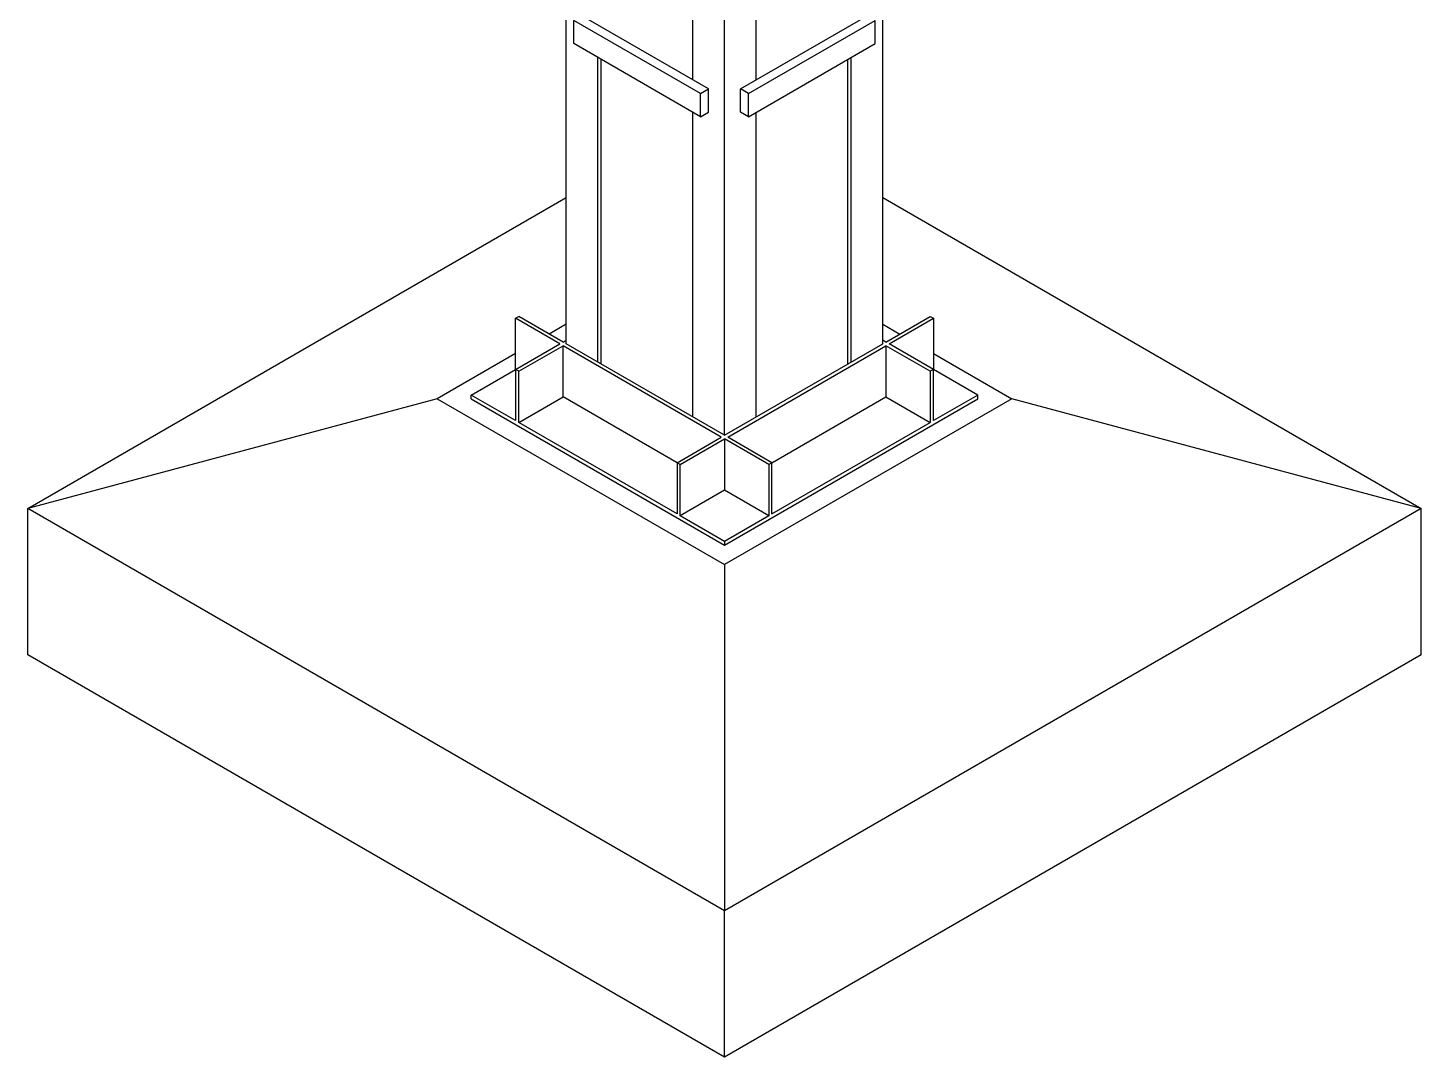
# Model space of a CAD drawing. Header units: millimetres. Extents: x 357 to 945, y 547 to 720.
# Drawn here: x 592.525 to 594.08, y 656.718 to 657.867 of the extents above; entities that cross this region are included whole.
import ezdxf

# ---------------------------------------------------------------- set-up
doc = ezdxf.new("R2010")
doc.units = ezdxf.units.MM
doc.layers.add('PLANTA-VIS', color=7, linetype='Continuous')

msp = doc.modelspace()

# ---------------------------------------------------------------- linework, layer by layer
at = {"layer": 'PLANTA-VIS', "extrusion": (6.79673e-13, 0.816497, 0.57735)}
for p, q in [((593.47923, 657.51439), (593.47923, 660.59348)), ((593.30245, 657.41233), (593.30245, 660.49142)), ((593.12567, 657.51439), (593.12567, 660.46988)), ((593.26709, 657.80909), (593.26709, 658.16472)), ((593.3378, 657.80909), (593.3378, 658.16472)), ((593.28474, 657.7989), (593.14332, 657.88055)), ((593.32016, 657.7989), (593.46158, 657.88055)), ((593.27576, 657.79372), (593.13433, 657.87537)), ((593.13433, 657.84945), (593.13433, 657.87537)), ((593.32914, 657.79372), (593.47056, 657.87537)), ((593.47056, 657.84945), (593.47056, 657.87537)), ((593.27576, 657.7678), (593.13433, 657.84945)), ((593.32914, 657.7678), (593.47056, 657.84945)), ((593.16103, 657.49398), (593.16103, 657.83403)), ((593.16456, 657.49194), (593.16456, 657.83199)), ((593.44034, 657.49194), (593.44034, 657.83199)), ((593.44387, 657.49398), (593.44387, 657.83403)), ((593.27576, 657.79372), (593.28474, 657.7989)), ((593.27576, 657.7678), (593.27576, 657.79372)), ((593.28474, 657.77298), (593.28474, 657.7989)), ((593.32914, 657.79372), (593.32016, 657.7989)), ((593.32016, 657.77298), (593.32016, 657.7989)), ((593.32914, 657.7678), (593.32914, 657.79372)), ((593.26709, 657.43274), (593.26709, 657.7728)), ((593.27576, 657.7678), (593.28474, 657.77298)), ((593.32914, 657.7678), (593.32016, 657.77298)), ((593.3378, 657.43274), (593.3378, 657.7728)), ((592.52463, 657.33068), (593.12567, 657.67769)), ((593.47923, 657.67769), (594.08027, 657.33068)), ((593.0691, 657.54297), (593.07264, 657.54501)), ((593.1186, 657.51439), (593.0691, 657.54297)), ((593.0691, 657.48582), (593.0691, 657.54297)), ((593.12214, 657.51643), (593.07264, 657.54501)), ((593.12567, 657.53626), (593.10674, 657.52532)), ((593.47923, 657.53626), (593.49816, 657.52532)), ((593.48276, 657.51643), (593.53226, 657.54501)), ((593.4863, 657.51439), (593.53579, 657.54297)), ((593.53226, 657.54501), (593.53579, 657.54297)), ((593.53579, 657.54297), (593.53579, 657.48582)), ((593.0691, 657.48582), (593.1186, 657.51439)), ((593.07264, 657.48377), (593.12214, 657.51235)), ((593.12214, 657.51643), (593.12567, 657.51847)), ((593.29891, 657.41029), (593.12214, 657.51235)), ((593.12214, 657.4552), (593.12214, 657.51235)), ((593.30245, 657.41233), (593.12567, 657.51439)), ((593.30245, 657.41233), (593.47923, 657.51439)), ((593.30599, 657.41029), (593.48276, 657.51235)), ((593.48276, 657.51643), (593.47923, 657.51847)), ((593.53226, 657.48377), (593.48276, 657.51235)), ((593.48276, 657.51235), (593.48276, 657.4552)), ((593.53579, 657.48582), (593.4863, 657.51439)), ((593.0691, 657.5036), (592.98174, 657.45316)), ((593.53579, 657.5036), (593.62316, 657.45316)), ((593.01961, 657.45724), (593.0691, 657.48582)), ((593.07264, 657.48377), (593.0691, 657.48582)), ((593.0691, 657.48582), (593.0691, 657.42866)), ((593.07264, 657.42662), (593.07264, 657.48377)), ((593.53579, 657.48582), (593.53226, 657.48377)), ((593.53226, 657.48377), (593.53226, 657.42662)), ((593.58529, 657.45724), (593.53579, 657.48582)), ((593.53579, 657.42866), (593.53579, 657.48582)), ((592.98174, 657.45316), (592.52463, 657.33068)), ((592.98174, 657.45316), (593.30245, 657.26799)), ((593.0691, 657.42866), (593.01961, 657.45724)), ((593.01961, 657.45316), (593.01961, 657.45724)), ((593.01961, 657.45316), (593.30245, 657.28986)), ((593.07264, 657.42662), (593.12214, 657.4552)), ((593.24942, 657.38171), (593.12214, 657.4552)), ((593.30245, 657.28986), (593.58529, 657.45316)), ((593.62316, 657.45316), (593.30245, 657.26799)), ((593.35548, 657.38171), (593.48276, 657.4552)), ((593.48276, 657.4552), (593.53226, 657.42662)), ((593.58529, 657.45724), (593.53579, 657.42866)), ((593.58529, 657.45316), (593.58529, 657.45724)), ((594.08027, 657.33068), (593.62316, 657.45316)), ((593.24942, 657.32456), (593.07264, 657.42662)), ((593.35548, 657.32456), (593.53226, 657.42662)), ((593.24942, 657.38171), (593.29891, 657.41029)), ((593.25295, 657.37967), (593.30245, 657.40825)), ((593.35195, 657.37967), (593.30245, 657.40825)), ((593.30245, 657.40825), (593.30245, 657.35109)), ((593.35548, 657.38171), (593.30599, 657.41029)), ((593.25295, 657.37967), (593.24942, 657.38171)), ((593.24942, 657.38171), (593.24942, 657.32456)), ((593.35548, 657.38171), (593.35195, 657.37967)), ((593.35548, 657.32456), (593.35548, 657.38171)), ((593.25295, 657.32252), (593.25295, 657.37967)), ((593.35195, 657.37967), (593.35195, 657.32252)), ((593.30245, 657.35109), (593.25295, 657.32252)), ((593.35195, 657.32252), (593.30245, 657.35109)), ((592.52463, 657.16738), (592.52463, 657.33068)), ((593.30245, 656.88161), (592.52463, 657.33068)), ((593.30245, 657.29394), (593.25295, 657.32252)), ((594.08027, 657.33068), (593.30245, 656.88161)), ((593.35195, 657.32252), (593.30245, 657.29394)), ((594.08027, 657.16738), (594.08027, 657.33068)), ((593.30245, 657.29394), (593.30245, 657.28986)), ((593.30245, 657.26799), (593.30245, 656.88161)), ((593.30245, 656.71831), (592.52463, 657.16738)), ((594.08027, 657.16738), (593.30245, 656.71831)), ((593.30245, 656.71831), (593.30245, 656.88161))]:
    msp.add_line(p, q, dxfattribs=at)

doc.saveas('drawing.dxf')
